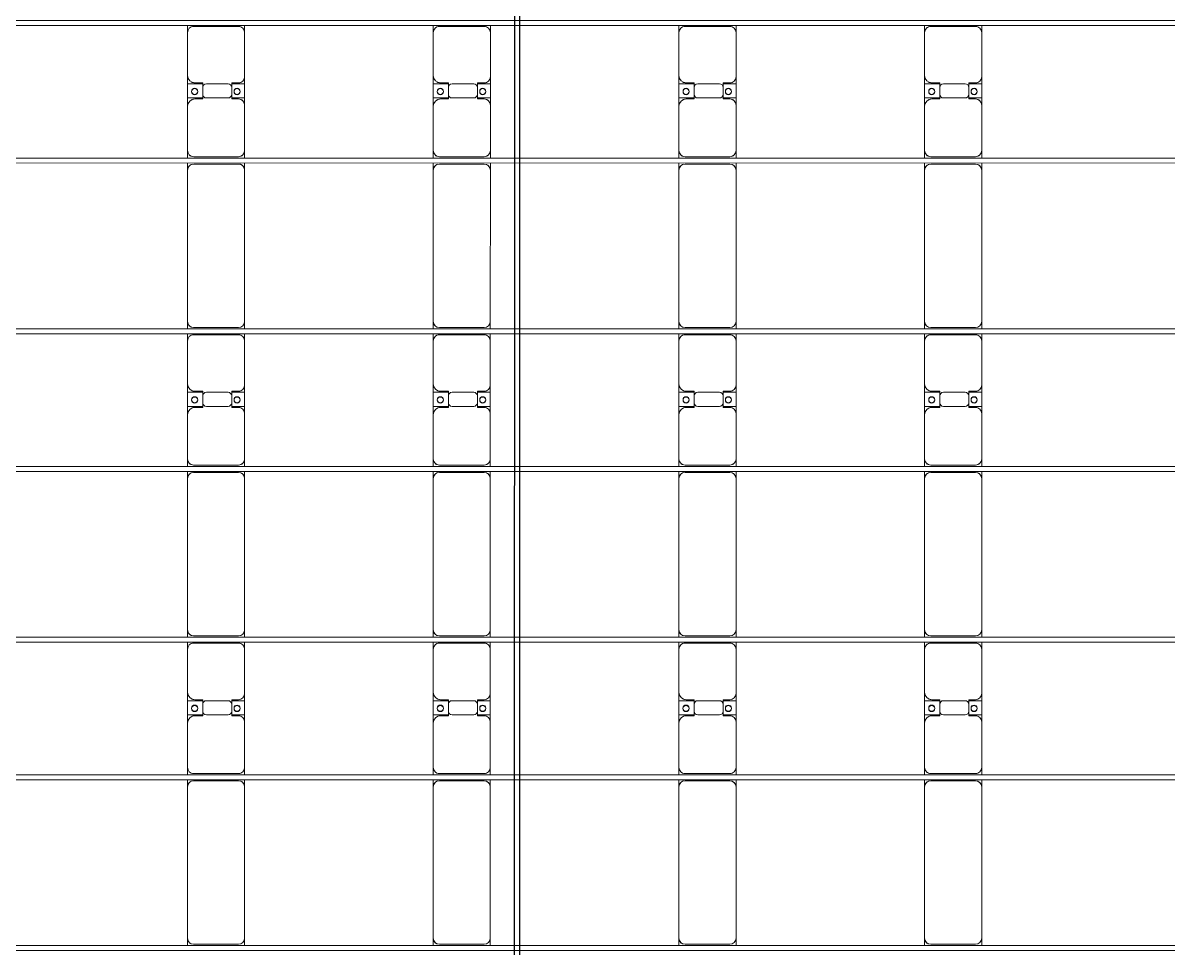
# Model space of a CAD drawing. Header units: millimetres. Extents: x -147246 to 112336, y -213734 to -86506.
# Drawn here: x -13687 to -4365, y -179930 to -172400 of the extents above; entities that cross this region are included whole.
import ezdxf

# ---------------------------------------------------------------- set-up
doc = ezdxf.new("R2010")
doc.units = ezdxf.units.MM
doc.layers.add('A-GENM', color=13, linetype='Continuous', lineweight=9)
doc.layers.add('S-BEAM', color=12, linetype='Continuous', lineweight=9)

# ---------------------------------------------------------------- blocks, each defined once
blk = doc.blocks.new('Dai phao do pin - DẢI PHAO ĐỠ PIN-V43-BỐ TRÍ KHUNG KẾT CẤU BÈ PIN 05')
at = {"layer": 'A-GENM', "color": 7}
for p, q in [((21908.5, 241.6), (21969.7, 241.6)), ((21919.7, 191.6), (21919.7, -173.4)), ((23200.3, 241.6), (21969.7, 241.6)), ((23200.3, 241.6), (23258.5, 241.6)), ((23250.3, -173.4), (23250.3, 191.6)), ((23298.5, 241.6), (23359.7, 241.6)), ((23309.7, 191.6), (23309.7, -173.4)), ((23719.7, 241.6), (23359.7, 241.6)), ((23719.7, 241.6), (23902.2, 241.6)), ((23787.8, 241.6), (23970.3, 241.6)), ((23787.8, 118.2), (23787.8, 241.6)), ((23902.2, 241.6), (23902.2, 118.2)), ((24320.3, 241.6), (23970.3, 241.6)), ((24320.3, 241.6), (24378.5, 241.6)), ((24370.3, -173.4), (24370.3, 191.6)), ((24418.5, 241.6), (24479.7, 241.6)), ((24429.7, 191.6), (24429.7, -173.4)), ((25710.3, 241.6), (24479.7, 241.6)), ((25710.3, 241.6), (25768.5, 241.6)), ((25760.3, -173.4), (25760.3, 191.6)), ((25808.5, 241.6), (25869.7, 241.6)), ((25819.7, 191.6), (25819.7, -173.4)), ((26229.7, 241.6), (25869.7, 241.6)), ((26229.7, 241.6), (26412.2, 241.6)), ((26297.8, 241.6), (26480.3, 241.6)), ((26297.8, 118.2), (26297.8, 241.6)), ((26412.2, 241.6), (26412.2, 118.2)), ((26830.3, 241.6), (26480.3, 241.6)), ((26830.3, 241.6), (26888.5, 241.6)), ((26880.3, -173.4), (26880.3, 191.6)), ((26933.9, 241.6), (26989.7, 241.6)), ((26939.7, 191.6), (26939.7, -173.4)), ((28220.3, 241.6), (26989.7, 241.6)), ((28220.3, 241.6), (28278.5, 241.6)), ((28270.3, -173.4), (28270.3, 191.6)), ((28318.5, 241.6), (28379.7, 241.6)), ((28329.7, 191.6), (28329.7, -173.4)), ((28739.7, 241.6), (28379.7, 241.6)), ((28739.7, 241.6), (28922.2, 241.6)), ((28807.8, 241.6), (28990.3, 241.6)), ((28807.8, 118.2), (28807.8, 241.6)), ((28922.2, 241.6), (28922.2, 118.2)), ((29340.3, 241.6), (28990.3, 241.6)), ((29340.3, 241.6), (29398.5, 241.6)), ((29390.3, -173.4), (29390.3, 191.6)), ((23779.7, 118.2), (23779.7, 181.6)), ((23872.2, 118.2), (23779.7, 118.2)), ((23910.3, 118.2), (23817.8, 118.2)), ((23910.3, 181.6), (23910.3, 118.2)), ((26289.7, 118.2), (26289.7, 181.6)), ((26382.2, 118.2), (26289.7, 118.2)), ((26420.3, 118.2), (26327.8, 118.2)), ((26420.3, 181.6), (26420.3, 118.2)), ((28799.7, 118.2), (28799.7, 181.6)), ((28892.2, 118.2), (28799.7, 118.2)), ((28930.3, 118.2), (28837.8, 118.2)), ((28930.3, 181.6), (28930.3, 118.2)), ((23787.8, 88.2), (23787.8, -88.2)), ((23902.2, -88.2), (23902.2, 88.2)), ((26297.8, 88.2), (26297.8, -88.2)), ((26412.2, -88.2), (26412.2, 88.2)), ((28807.8, 88.2), (28807.8, -88.2)), ((28922.2, -88.2), (28922.2, 88.2)), ((23779.7, -173.4), (23779.7, -118.2)), ((23779.7, -118.2), (23872.2, -118.2)), ((23787.8, -223.4), (23787.8, -118.2)), ((23817.8, -118.2), (23910.3, -118.2)), ((23902.2, -118.2), (23902.2, -223.4)), ((23910.3, -118.2), (23910.3, -173.4)), ((26289.7, -173.4), (26289.7, -118.2)), ((26289.7, -118.2), (26382.2, -118.2)), ((26297.8, -223.4), (26297.8, -118.2)), ((26327.8, -118.2), (26420.3, -118.2)), ((26412.2, -118.2), (26412.2, -223.4)), ((26420.3, -118.2), (26420.3, -173.4)), ((28799.7, -173.4), (28799.7, -118.2)), ((28799.7, -118.2), (28892.2, -118.2)), ((28807.8, -223.4), (28807.8, -118.2)), ((28837.8, -118.2), (28930.3, -118.2)), ((28922.2, -118.2), (28922.2, -223.4)), ((28930.3, -118.2), (28930.3, -173.4)), ((21969.7, -223.4), (21908.5, -223.4)), ((21969.7, -223.4), (23200.3, -223.4)), ((23258.5, -223.4), (23200.3, -223.4)), ((23359.7, -223.4), (23298.5, -223.4)), ((23359.7, -223.4), (23729.7, -223.4)), ((23902.2, -223.4), (23729.7, -223.4)), ((23960.3, -223.4), (23787.8, -223.4)), ((23960.3, -223.4), (24320.3, -223.4)), ((24378.5, -223.4), (24320.3, -223.4)), ((24479.7, -223.4), (24418.5, -223.4)), ((24479.7, -223.4), (25710.3, -223.4)), ((25768.5, -223.4), (25710.3, -223.4)), ((25869.7, -223.4), (25808.5, -223.4)), ((25869.7, -223.4), (26239.7, -223.4)), ((26412.2, -223.4), (26239.7, -223.4)), ((26470.3, -223.4), (26297.8, -223.4)), ((26470.3, -223.4), (26830.3, -223.4)), ((26888.5, -223.4), (26830.3, -223.4)), ((26989.7, -223.4), (26933.9, -223.4)), ((26989.7, -223.4), (28220.3, -223.4)), ((28278.5, -223.4), (28220.3, -223.4)), ((28379.7, -223.4), (28318.5, -223.4)), ((28379.7, -223.4), (28749.7, -223.4)), ((28922.2, -223.4), (28749.7, -223.4)), ((28980.3, -223.4), (28807.8, -223.4)), ((28980.3, -223.4), (29340.3, -223.4)), ((29398.5, -223.4), (29340.3, -223.4))]:
    blk.add_line(p, q, dxfattribs=at)
for centre, radius, start, end in [((21969.7, 191.6), 50, 90, 180), ((21969.7, 191.6), 50, 105, 180), ((23200.3, 191.6), 50, 0, 90), ((23200.3, 191.6), 50, 15, 90), ((23359.7, 191.6), 50, 90, 180), ((23359.7, 191.6), 50, 135, 180), ((23719.7, 181.6), 60, 360, 90), ((23719.7, 181.6), 60, 360, 30), ((23838.6, 183.2), 25, 360, 180), ((23841.4, 183.2), 25, 0, 180), ((23970.3, 181.6), 60, 90, 180), ((23970.3, 181.6), 60, 150, 180), ((24320.3, 191.6), 50, 0, 90), ((24320.3, 191.6), 50, 0, 45), ((24479.7, 191.6), 50, 90, 180), ((24479.7, 191.6), 50, 105, 180), ((25710.3, 191.6), 50, 360, 90), ((25710.3, 191.6), 50, 15, 90), ((25869.7, 191.6), 50, 90, 180), ((25869.7, 191.6), 50, 135, 180), ((26229.7, 181.6), 60, 0, 90), ((26229.7, 181.6), 60, 0, 30), ((26348.6, 183.2), 25, 360, 180), ((26351.4, 183.2), 25, 0, 180), ((26480.3, 181.6), 60, 90, 180), ((26480.3, 181.6), 60, 150, 180), ((26830.3, 191.6), 50, 360, 90), ((26830.3, 191.6), 50, 360, 45), ((26989.7, 191.6), 50, 90, 180), ((26989.7, 191.6), 50, 105, 180), ((28220.3, 191.6), 50, 0, 90), ((28220.3, 191.6), 50, 15, 90), ((28379.7, 191.6), 50, 90, 180), ((28379.7, 191.6), 50, 135, 180), ((28739.7, 181.6), 60, 360, 90), ((28739.7, 181.6), 60, 360, 30), ((28858.6, 183.2), 25, 360, 180), ((28861.4, 183.2), 25, 0, 180), ((28990.3, 181.6), 60, 90, 180), ((28990.3, 181.6), 60, 150, 180), ((29340.3, 191.6), 50, 0, 90), ((29340.3, 191.6), 50, 0, 45), ((23817.8, 88.2), 30, 90, 180), ((23838.6, 183.2), 25, 180, 0), ((23841.4, 183.2), 25, 180, 0), ((23872.2, 88.2), 30, 360, 90), ((26327.8, 88.2), 30, 90, 180), ((26348.6, 183.2), 25, 180, 0), ((26351.4, 183.2), 25, 180, 0), ((26382.2, 88.2), 30, 360, 90), ((28837.8, 88.2), 30, 90, 180), ((28858.6, 183.2), 25, 180, 0), ((28861.4, 183.2), 25, 180, 360), ((28892.2, 88.2), 30, 0, 90), ((23817.8, -88.2), 30, 180, 270), ((23872.2, -88.2), 30, 270, 0), ((26327.8, -88.2), 30, 180, 270), ((26382.2, -88.2), 30, 270, 0), ((28837.8, -88.2), 30, 180, 270), ((28892.2, -88.2), 30, 270, 360), ((21969.7, -173.4), 50, 180, 270), ((21969.7, -173.4), 50, 180, 270), ((23200.3, -173.4), 50, 270, 360), ((23200.3, -173.4), 50, 286.98696, 360), ((23359.7, -173.4), 50, 180, 270), ((23359.7, -173.4), 50, 180, 225), ((23729.7, -173.4), 50, 270, 360), ((23729.7, -173.4), 50, 315, 0), ((23838.6, -161.8), 25, 0, 180), ((23838.6, -161.8), 25, 180, 0), ((23841.4, -161.8), 25, 0, 180), ((23841.4, -161.8), 25, 180, 0), ((23960.3, -173.4), 50, 180, 270), ((23960.3, -173.4), 50, 180, 225), ((24320.3, -173.4), 50, 270, 0), ((24320.3, -173.4), 50, 315, 360), ((24479.7, -173.4), 50, 180, 270), ((24479.7, -173.4), 50, 180, 270), ((25710.3, -173.4), 50, 270, 360), ((25710.3, -173.4), 50, 287.01709, 360), ((25869.7, -173.4), 50, 180, 270), ((25869.7, -173.4), 50, 180, 225), ((26239.7, -173.4), 50, 270, 0), ((26239.7, -173.4), 50, 315, 0), ((26348.6, -161.8), 25, 360, 180), ((26348.6, -161.8), 25, 180, 360), ((26351.4, -161.8), 25, 360, 180), ((26351.4, -161.8), 25, 180, 360), ((26470.3, -173.4), 50, 180, 270), ((26470.3, -173.4), 50, 180, 225), ((26830.3, -173.4), 50, 270, 0), ((26830.3, -173.4), 50, 315, 360), ((26989.7, -173.4), 50, 180, 270), ((26989.7, -173.4), 50, 180, 270), ((28220.3, -173.4), 50, 270, 360), ((28220.3, -173.4), 50, 287.04721, 360), ((28379.7, -173.4), 50, 180, 270), ((28379.7, -173.4), 50, 180, 225), ((28749.7, -173.4), 50, 270, 360), ((28749.7, -173.4), 50, 315, 0), ((28858.6, -161.8), 25, 360, 180), ((28858.6, -161.8), 25, 180, 360), ((28861.4, -161.8), 25, 0, 180), ((28861.4, -161.8), 25, 180, 360), ((28980.3, -173.4), 50, 180, 270), ((28980.3, -173.4), 50, 180, 225), ((29340.3, -173.4), 50, 270, 360), ((29340.3, -173.4), 50, 315, 360)]:
    blk.add_arc(centre, radius, start, end, dxfattribs=at)
blk = doc.blocks.new('Dai phao do pin - DẢI PHAO ĐỠ PIN-V44-BỐ TRÍ KHUNG KẾT CẤU BÈ PIN 05')
at = {"layer": 'A-GENM', "color": 7}
for p, q in [((21908.5, 241.6), (21969.7, 241.6)), ((21919.7, 191.6), (21919.7, -173.4)), ((23200.3, 241.6), (21969.7, 241.6)), ((23200.3, 241.6), (23258.5, 241.6)), ((23250.3, -173.4), (23250.3, 191.6)), ((23298.5, 241.6), (23359.7, 241.6)), ((23309.7, 191.6), (23309.7, -173.4)), ((23719.7, 241.6), (23359.7, 241.6)), ((23719.7, 241.6), (23902.2, 241.6)), ((23787.8, 241.6), (23970.3, 241.6)), ((23787.8, 118.2), (23787.8, 241.6)), ((23902.2, 241.6), (23902.2, 118.2)), ((24320.3, 241.6), (23970.3, 241.6)), ((24320.3, 241.6), (24378.5, 241.6)), ((24370.3, -173.4), (24370.3, 191.6)), ((24418.5, 241.6), (24479.7, 241.6)), ((24429.7, 191.6), (24429.7, -173.4)), ((25710.3, 241.6), (24479.7, 241.6)), ((25710.3, 241.6), (25768.5, 241.6)), ((25760.3, -173.4), (25760.3, 191.6)), ((25808.5, 241.6), (25869.7, 241.6)), ((25819.7, 191.6), (25819.7, -173.4)), ((26229.7, 241.6), (25869.7, 241.6)), ((26229.7, 241.6), (26412.2, 241.6)), ((26297.8, 241.6), (26480.3, 241.6)), ((26297.8, 118.2), (26297.8, 241.6)), ((26412.2, 241.6), (26412.2, 118.2)), ((26830.3, 241.6), (26480.3, 241.6)), ((26830.3, 241.6), (26888.5, 241.6)), ((26880.3, -173.4), (26880.3, 191.6)), ((26933.9, 241.6), (26989.7, 241.6)), ((26939.7, 191.6), (26939.7, -173.4)), ((28220.3, 241.6), (26989.7, 241.6)), ((28220.3, 241.6), (28278.5, 241.6)), ((28270.3, -173.4), (28270.3, 191.6)), ((28318.5, 241.6), (28379.7, 241.6)), ((28329.7, 191.6), (28329.7, -173.4)), ((28739.7, 241.6), (28379.7, 241.6)), ((28739.7, 241.6), (28922.2, 241.6)), ((28807.8, 241.6), (28990.3, 241.6)), ((28807.8, 118.2), (28807.8, 241.6)), ((28922.2, 241.6), (28922.2, 118.2)), ((29340.3, 241.6), (28990.3, 241.6)), ((29340.3, 241.6), (29398.5, 241.6)), ((29390.3, -173.4), (29390.3, 191.6)), ((23779.7, 118.2), (23779.7, 181.6)), ((23872.2, 118.2), (23779.7, 118.2)), ((23910.3, 118.2), (23817.8, 118.2)), ((23910.3, 181.6), (23910.3, 118.2)), ((26289.7, 118.2), (26289.7, 181.6)), ((26382.2, 118.2), (26289.7, 118.2)), ((26420.3, 118.2), (26327.8, 118.2)), ((26420.3, 181.6), (26420.3, 118.2)), ((28799.7, 118.2), (28799.7, 181.6)), ((28892.2, 118.2), (28799.7, 118.2)), ((28930.3, 118.2), (28837.8, 118.2)), ((28930.3, 181.6), (28930.3, 118.2)), ((23787.8, 88.2), (23787.8, -88.2)), ((23902.2, -88.2), (23902.2, 88.2)), ((26297.8, 88.2), (26297.8, -88.2)), ((26412.2, -88.2), (26412.2, 88.2)), ((28807.8, 88.2), (28807.8, -88.2)), ((28922.2, -88.2), (28922.2, 88.2)), ((23779.7, -173.4), (23779.7, -118.2)), ((23779.7, -118.2), (23872.2, -118.2)), ((23787.8, -223.4), (23787.8, -118.2)), ((23817.8, -118.2), (23910.3, -118.2)), ((23902.2, -118.2), (23902.2, -223.4)), ((23910.3, -118.2), (23910.3, -173.4)), ((26289.7, -173.4), (26289.7, -118.2)), ((26289.7, -118.2), (26382.2, -118.2)), ((26297.8, -223.4), (26297.8, -118.2)), ((26327.8, -118.2), (26420.3, -118.2)), ((26412.2, -118.2), (26412.2, -223.4)), ((26420.3, -118.2), (26420.3, -173.4)), ((28799.7, -173.4), (28799.7, -118.2)), ((28799.7, -118.2), (28892.2, -118.2)), ((28807.8, -223.4), (28807.8, -118.2)), ((28837.8, -118.2), (28930.3, -118.2)), ((28922.2, -118.2), (28922.2, -223.4)), ((28930.3, -118.2), (28930.3, -173.4)), ((21969.7, -223.4), (21908.5, -223.4)), ((21969.7, -223.4), (23200.3, -223.4)), ((23258.5, -223.4), (23200.3, -223.4)), ((23359.7, -223.4), (23298.5, -223.4)), ((23359.7, -223.4), (23729.7, -223.4)), ((23902.2, -223.4), (23729.7, -223.4)), ((23960.3, -223.4), (23787.8, -223.4)), ((23960.3, -223.4), (24320.3, -223.4)), ((24378.5, -223.4), (24320.3, -223.4)), ((24479.7, -223.4), (24418.5, -223.4)), ((24479.7, -223.4), (25710.3, -223.4)), ((25768.5, -223.4), (25710.3, -223.4)), ((25869.7, -223.4), (25808.5, -223.4)), ((25869.7, -223.4), (26239.7, -223.4)), ((26412.2, -223.4), (26239.7, -223.4)), ((26470.3, -223.4), (26297.8, -223.4)), ((26470.3, -223.4), (26830.3, -223.4)), ((26888.5, -223.4), (26830.3, -223.4)), ((26989.7, -223.4), (26933.9, -223.4)), ((26989.7, -223.4), (28220.3, -223.4)), ((28278.5, -223.4), (28220.3, -223.4)), ((28379.7, -223.4), (28318.5, -223.4)), ((28379.7, -223.4), (28749.7, -223.4)), ((28922.2, -223.4), (28749.7, -223.4)), ((28980.3, -223.4), (28807.8, -223.4)), ((28980.3, -223.4), (29340.3, -223.4)), ((29398.5, -223.4), (29340.3, -223.4))]:
    blk.add_line(p, q, dxfattribs=at)
for centre, radius, start, end in [((21969.7, 191.6), 50, 90, 180), ((21969.7, 191.6), 50, 105, 180), ((23200.3, 191.6), 50, 0, 90), ((23200.3, 191.6), 50, 15, 90), ((23359.7, 191.6), 50, 90, 180), ((23359.7, 191.6), 50, 135, 180), ((23719.7, 181.6), 60, 360, 90), ((23719.7, 181.6), 60, 360, 30), ((23838.6, 183.2), 25, 360, 180), ((23841.4, 183.2), 25, 0, 180), ((23970.3, 181.6), 60, 90, 180), ((23970.3, 181.6), 60, 150, 180), ((24320.3, 191.6), 50, 0, 90), ((24320.3, 191.6), 50, 0, 45), ((24479.7, 191.6), 50, 90, 180), ((24479.7, 191.6), 50, 105, 180), ((25710.3, 191.6), 50, 360, 90), ((25710.3, 191.6), 50, 15, 90), ((25869.7, 191.6), 50, 90, 180), ((25869.7, 191.6), 50, 135, 180), ((26229.7, 181.6), 60, 0, 90), ((26229.7, 181.6), 60, 0, 30), ((26348.6, 183.2), 25, 360, 180), ((26351.4, 183.2), 25, 0, 180), ((26480.3, 181.6), 60, 90, 180), ((26480.3, 181.6), 60, 150, 180), ((26830.3, 191.6), 50, 360, 90), ((26830.3, 191.6), 50, 360, 45), ((26989.7, 191.6), 50, 90, 180), ((26989.7, 191.6), 50, 105, 180), ((28220.3, 191.6), 50, 0, 90), ((28220.3, 191.6), 50, 15, 90), ((28379.7, 191.6), 50, 90, 180), ((28379.7, 191.6), 50, 135, 180), ((28739.7, 181.6), 60, 360, 90), ((28739.7, 181.6), 60, 360, 30), ((28858.6, 183.2), 25, 360, 180), ((28861.4, 183.2), 25, 0, 180), ((28990.3, 181.6), 60, 90, 180), ((28990.3, 181.6), 60, 150, 180), ((29340.3, 191.6), 50, 0, 90), ((29340.3, 191.6), 50, 0, 45), ((23817.8, 88.2), 30, 90, 180), ((23838.6, 183.2), 25, 180, 0), ((23841.4, 183.2), 25, 180, 0), ((23872.2, 88.2), 30, 360, 90), ((26327.8, 88.2), 30, 90, 180), ((26348.6, 183.2), 25, 180, 0), ((26351.4, 183.2), 25, 180, 0), ((26382.2, 88.2), 30, 360, 90), ((28837.8, 88.2), 30, 90, 180), ((28858.6, 183.2), 25, 180, 0), ((28861.4, 183.2), 25, 180, 360), ((28892.2, 88.2), 30, 0, 90), ((23817.8, -88.2), 30, 180, 270), ((23872.2, -88.2), 30, 270, 0), ((26327.8, -88.2), 30, 180, 270), ((26382.2, -88.2), 30, 270, 0), ((28837.8, -88.2), 30, 180, 270), ((28892.2, -88.2), 30, 270, 360), ((21969.7, -173.4), 50, 180, 270), ((21969.7, -173.4), 50, 180, 270), ((23200.3, -173.4), 50, 270, 360), ((23200.3, -173.4), 50, 285, 360), ((23359.7, -173.4), 50, 180, 270), ((23359.7, -173.4), 50, 180, 225), ((23729.7, -173.4), 50, 270, 360), ((23729.7, -173.4), 50, 315, 0), ((23838.6, -161.8), 25, 0, 180), ((23838.6, -161.8), 25, 180, 0), ((23841.4, -161.8), 25, 0, 180), ((23841.4, -161.8), 25, 180, 0), ((23960.3, -173.4), 50, 180, 270), ((23960.3, -173.4), 50, 180, 225), ((24320.3, -173.4), 50, 270, 0), ((24320.3, -173.4), 50, 315, 360), ((24479.7, -173.4), 50, 180, 270), ((24479.7, -173.4), 50, 180, 270), ((25710.3, -173.4), 50, 270, 360), ((25710.3, -173.4), 50, 285, 360), ((25869.7, -173.4), 50, 180, 270), ((25869.7, -173.4), 50, 180, 225), ((26239.7, -173.4), 50, 270, 0), ((26239.7, -173.4), 50, 315, 0), ((26348.6, -161.8), 25, 360, 180), ((26348.6, -161.8), 25, 180, 360), ((26351.4, -161.8), 25, 360, 180), ((26351.4, -161.8), 25, 180, 360), ((26470.3, -173.4), 50, 180, 270), ((26470.3, -173.4), 50, 180, 225), ((26830.3, -173.4), 50, 270, 0), ((26830.3, -173.4), 50, 315, 360), ((26989.7, -173.4), 50, 180, 270), ((26989.7, -173.4), 50, 180, 270), ((28220.3, -173.4), 50, 270, 360), ((28220.3, -173.4), 50, 285, 360), ((28379.7, -173.4), 50, 180, 270), ((28379.7, -173.4), 50, 180, 225), ((28749.7, -173.4), 50, 270, 360), ((28749.7, -173.4), 50, 315, 0), ((28858.6, -161.8), 25, 360, 180), ((28858.6, -161.8), 25, 180, 360), ((28861.4, -161.8), 25, 0, 180), ((28861.4, -161.8), 25, 180, 360), ((28980.3, -173.4), 50, 180, 270), ((28980.3, -173.4), 50, 180, 225), ((29340.3, -173.4), 50, 270, 360), ((29340.3, -173.4), 50, 315, 360)]:
    blk.add_arc(centre, radius, start, end, dxfattribs=at)
blk = doc.blocks.new('Dai phao do pin - DẢI PHAO ĐỠ PIN-V45-BỐ TRÍ KHUNG KẾT CẤU BÈ PIN 05')
at = {"layer": 'A-GENM', "color": 7}
for p, q in [((21908.5, 241.6), (21969.7, 241.6)), ((21919.7, 191.6), (21919.7, -173.4)), ((23200.3, 241.6), (21969.7, 241.6)), ((23200.3, 241.6), (23258.5, 241.6)), ((23250.3, -173.4), (23250.3, 191.6)), ((23298.5, 241.6), (23359.7, 241.6)), ((23309.7, 191.6), (23309.7, -173.4)), ((23719.7, 241.6), (23359.7, 241.6)), ((23719.7, 241.6), (23902.2, 241.6)), ((23787.8, 241.6), (23970.3, 241.6)), ((23787.8, 118.2), (23787.8, 241.6)), ((23902.2, 241.6), (23902.2, 118.2)), ((24320.3, 241.6), (23970.3, 241.6)), ((24320.3, 241.6), (24378.5, 241.6)), ((24370.3, -173.4), (24370.3, 191.6)), ((24418.5, 241.6), (24479.7, 241.6)), ((24429.7, 191.6), (24429.7, -173.4)), ((25710.3, 241.6), (24479.7, 241.6)), ((25710.3, 241.6), (25768.5, 241.6)), ((25760.3, -173.4), (25760.3, 191.6)), ((25808.5, 241.6), (25869.7, 241.6)), ((25819.7, 191.6), (25819.7, -173.4)), ((26229.7, 241.6), (25869.7, 241.6)), ((26229.7, 241.6), (26412.2, 241.6)), ((26297.8, 241.6), (26480.3, 241.6)), ((26297.8, 118.2), (26297.8, 241.6)), ((26412.2, 241.6), (26412.2, 118.2)), ((26830.3, 241.6), (26480.3, 241.6)), ((26830.3, 241.6), (26888.5, 241.6)), ((26880.3, -173.4), (26880.3, 191.6)), ((26933.9, 241.6), (26989.7, 241.6)), ((26939.7, 191.6), (26939.7, -173.4)), ((28220.3, 241.6), (26989.7, 241.6)), ((28220.3, 241.6), (28278.5, 241.6)), ((28270.3, -173.4), (28270.3, 191.6)), ((28318.5, 241.6), (28379.7, 241.6)), ((28329.7, 191.6), (28329.7, -173.4)), ((28739.7, 241.6), (28379.7, 241.6)), ((28739.7, 241.6), (28922.2, 241.6)), ((28807.8, 241.6), (28990.3, 241.6)), ((28807.8, 118.2), (28807.8, 241.6)), ((28922.2, 241.6), (28922.2, 118.2)), ((29340.3, 241.6), (28990.3, 241.6)), ((29340.3, 241.6), (29398.5, 241.6)), ((29390.3, -173.4), (29390.3, 191.6)), ((23779.7, 118.2), (23779.7, 181.6)), ((23872.2, 118.2), (23779.7, 118.2)), ((23910.3, 118.2), (23817.8, 118.2)), ((23910.3, 181.6), (23910.3, 118.2)), ((26289.7, 118.2), (26289.7, 181.6)), ((26382.2, 118.2), (26289.7, 118.2)), ((26420.3, 118.2), (26327.8, 118.2)), ((26420.3, 181.6), (26420.3, 118.2)), ((28799.7, 118.2), (28799.7, 181.6)), ((28892.2, 118.2), (28799.7, 118.2)), ((28930.3, 118.2), (28837.8, 118.2)), ((28930.3, 181.6), (28930.3, 118.2)), ((23787.8, 88.2), (23787.8, -88.2)), ((23902.2, -88.2), (23902.2, 88.2)), ((26297.8, 88.2), (26297.8, -88.2)), ((26412.2, -88.2), (26412.2, 88.2)), ((28807.8, 88.2), (28807.8, -88.2)), ((28922.2, -88.2), (28922.2, 88.2)), ((23779.7, -173.4), (23779.7, -118.2)), ((23779.7, -118.2), (23872.2, -118.2)), ((23787.8, -223.4), (23787.8, -118.2)), ((23817.8, -118.2), (23910.3, -118.2)), ((23902.2, -118.2), (23902.2, -223.4)), ((23910.3, -118.2), (23910.3, -173.4)), ((26289.7, -173.4), (26289.7, -118.2)), ((26289.7, -118.2), (26382.2, -118.2)), ((26297.8, -223.4), (26297.8, -118.2)), ((26327.8, -118.2), (26420.3, -118.2)), ((26412.2, -118.2), (26412.2, -223.4)), ((26420.3, -118.2), (26420.3, -173.4)), ((28799.7, -173.4), (28799.7, -118.2)), ((28799.7, -118.2), (28892.2, -118.2)), ((28807.8, -223.4), (28807.8, -118.2)), ((28837.8, -118.2), (28930.3, -118.2)), ((28922.2, -118.2), (28922.2, -223.4)), ((28930.3, -118.2), (28930.3, -173.4)), ((21969.7, -223.4), (21908.5, -223.4)), ((21969.7, -223.4), (23200.3, -223.4)), ((23258.5, -223.4), (23200.3, -223.4)), ((23359.7, -223.4), (23298.5, -223.4)), ((23359.7, -223.4), (23729.7, -223.4)), ((23902.2, -223.4), (23729.7, -223.4)), ((23960.3, -223.4), (23787.8, -223.4)), ((23960.3, -223.4), (24320.3, -223.4)), ((24378.5, -223.4), (24320.3, -223.4)), ((24479.7, -223.4), (24418.5, -223.4)), ((24479.7, -223.4), (25710.3, -223.4)), ((25768.5, -223.4), (25710.3, -223.4)), ((25869.7, -223.4), (25808.5, -223.4)), ((25869.7, -223.4), (26239.7, -223.4)), ((26412.2, -223.4), (26239.7, -223.4)), ((26470.3, -223.4), (26297.8, -223.4)), ((26470.3, -223.4), (26830.3, -223.4)), ((26888.5, -223.4), (26830.3, -223.4)), ((26989.7, -223.4), (26933.9, -223.4)), ((26989.7, -223.4), (28220.3, -223.4)), ((28278.5, -223.4), (28220.3, -223.4)), ((28379.7, -223.4), (28318.5, -223.4)), ((28379.7, -223.4), (28749.7, -223.4)), ((28922.2, -223.4), (28749.7, -223.4)), ((28980.3, -223.4), (28807.8, -223.4)), ((28980.3, -223.4), (29340.3, -223.4)), ((29398.5, -223.4), (29340.3, -223.4))]:
    blk.add_line(p, q, dxfattribs=at)
for centre, radius, start, end in [((21969.7, 191.6), 50, 90, 180), ((21969.7, 191.6), 50, 105, 180), ((23200.3, 191.6), 50, 0, 90), ((23200.3, 191.6), 50, 15, 90), ((23359.7, 191.6), 50, 90, 180), ((23359.7, 191.6), 50, 135, 180), ((23719.7, 181.6), 60, 360, 90), ((23719.7, 181.6), 60, 360, 30), ((23838.6, 183.2), 25, 360, 180), ((23841.4, 183.2), 25, 0, 180), ((23970.3, 181.6), 60, 90, 180), ((23970.3, 181.6), 60, 150, 180), ((24320.3, 191.6), 50, 0, 90), ((24320.3, 191.6), 50, 0, 45), ((24479.7, 191.6), 50, 90, 180), ((24479.7, 191.6), 50, 105, 180), ((25710.3, 191.6), 50, 360, 90), ((25710.3, 191.6), 50, 15, 90), ((25869.7, 191.6), 50, 90, 180), ((25869.7, 191.6), 50, 135, 180), ((26229.7, 181.6), 60, 0, 90), ((26229.7, 181.6), 60, 0, 30), ((26348.6, 183.2), 25, 360, 180), ((26351.4, 183.2), 25, 0, 180), ((26480.3, 181.6), 60, 90, 180), ((26480.3, 181.6), 60, 150, 180), ((26830.3, 191.6), 50, 360, 90), ((26830.3, 191.6), 50, 360, 45), ((26989.7, 191.6), 50, 90, 180), ((26989.7, 191.6), 50, 105, 180), ((28220.3, 191.6), 50, 0, 90), ((28220.3, 191.6), 50, 15, 90), ((28379.7, 191.6), 50, 90, 180), ((28379.7, 191.6), 50, 135, 180), ((28739.7, 181.6), 60, 360, 90), ((28739.7, 181.6), 60, 360, 30), ((28858.6, 183.2), 25, 360, 180), ((28861.4, 183.2), 25, 0, 180), ((28990.3, 181.6), 60, 90, 180), ((28990.3, 181.6), 60, 150, 180), ((29340.3, 191.6), 50, 0, 90), ((29340.3, 191.6), 50, 0, 45), ((23817.8, 88.2), 30, 90, 180), ((23838.6, 183.2), 25, 180, 0), ((23841.4, 183.2), 25, 180, 0), ((23872.2, 88.2), 30, 360, 90), ((26327.8, 88.2), 30, 90, 180), ((26348.6, 183.2), 25, 180, 0), ((26351.4, 183.2), 25, 180, 0), ((26382.2, 88.2), 30, 360, 90), ((28837.8, 88.2), 30, 90, 180), ((28858.6, 183.2), 25, 180, 0), ((28861.4, 183.2), 25, 180, 360), ((28892.2, 88.2), 30, 0, 90), ((23817.8, -88.2), 30, 180, 270), ((23872.2, -88.2), 30, 270, 0), ((26327.8, -88.2), 30, 180, 270), ((26382.2, -88.2), 30, 270, 0), ((28837.8, -88.2), 30, 180, 270), ((28892.2, -88.2), 30, 270, 360), ((21969.7, -173.4), 50, 180, 270), ((21969.7, -173.4), 50, 180, 270), ((23200.3, -173.4), 50, 270, 360), ((23200.3, -173.4), 50, 285, 360), ((23359.7, -173.4), 50, 180, 270), ((23359.7, -173.4), 50, 180, 225), ((23729.7, -173.4), 50, 270, 360), ((23729.7, -173.4), 50, 315, 0), ((23838.6, -161.8), 25, 0, 180), ((23838.6, -161.8), 25, 180, 0), ((23841.4, -161.8), 25, 0, 180), ((23841.4, -161.8), 25, 180, 0), ((23960.3, -173.4), 50, 180, 270), ((23960.3, -173.4), 50, 180, 225), ((24320.3, -173.4), 50, 270, 0), ((24320.3, -173.4), 50, 315, 360), ((24479.7, -173.4), 50, 180, 270), ((24479.7, -173.4), 50, 180, 270), ((25710.3, -173.4), 50, 270, 360), ((25710.3, -173.4), 50, 285, 360), ((25869.7, -173.4), 50, 180, 270), ((25869.7, -173.4), 50, 180, 225), ((26239.7, -173.4), 50, 270, 0), ((26239.7, -173.4), 50, 315, 0), ((26348.6, -161.8), 25, 360, 180), ((26348.6, -161.8), 25, 180, 360), ((26351.4, -161.8), 25, 360, 180), ((26351.4, -161.8), 25, 180, 360), ((26470.3, -173.4), 50, 180, 270), ((26470.3, -173.4), 50, 180, 225), ((26830.3, -173.4), 50, 270, 0), ((26830.3, -173.4), 50, 315, 360), ((26989.7, -173.4), 50, 180, 270), ((26989.7, -173.4), 50, 180, 270), ((28220.3, -173.4), 50, 270, 360), ((28220.3, -173.4), 50, 285, 360), ((28379.7, -173.4), 50, 180, 270), ((28379.7, -173.4), 50, 180, 225), ((28749.7, -173.4), 50, 270, 360), ((28749.7, -173.4), 50, 315, 0), ((28858.6, -161.8), 25, 360, 180), ((28858.6, -161.8), 25, 180, 360), ((28861.4, -161.8), 25, 0, 180), ((28861.4, -161.8), 25, 180, 360), ((28980.3, -173.4), 50, 180, 270), ((28980.3, -173.4), 50, 180, 225), ((29340.3, -173.4), 50, 270, 360), ((29340.3, -173.4), 50, 315, 360)]:
    blk.add_arc(centre, radius, start, end, dxfattribs=at)
blk = doc.blocks.new('Dai phao do pin - DẢI PHAO ĐỠ PIN-V46-BỐ TRÍ KHUNG KẾT CẤU BÈ PIN 05')
at = {"layer": 'A-GENM', "color": 7}
for p, q in [((21908.5, 241.6), (21969.7, 241.6)), ((21919.7, 191.6), (21919.7, -173.4)), ((23200.3, 241.6), (21969.7, 241.6)), ((23200.3, 241.6), (23258.5, 241.6)), ((23250.3, -173.4), (23250.3, 191.6)), ((23298.5, 241.6), (23359.7, 241.6)), ((23309.7, 191.6), (23309.7, -173.4)), ((23719.7, 241.6), (23359.7, 241.6)), ((23719.7, 241.6), (23902.2, 241.6)), ((23787.8, 241.6), (23970.3, 241.6)), ((23787.8, 118.2), (23787.8, 241.6)), ((23902.2, 241.6), (23902.2, 118.2)), ((24320.3, 241.6), (23970.3, 241.6)), ((24320.3, 241.6), (24378.5, 241.6)), ((24370.3, -173.4), (24370.3, 191.6)), ((24418.5, 241.6), (24479.7, 241.6)), ((24429.7, 191.6), (24429.7, -173.4)), ((25710.3, 241.6), (24479.7, 241.6)), ((25710.3, 241.6), (25768.5, 241.6)), ((25760.3, -173.4), (25760.3, 191.6)), ((25808.5, 241.6), (25869.7, 241.6)), ((25819.7, 191.6), (25819.7, -173.4)), ((26229.7, 241.6), (25869.7, 241.6)), ((26229.7, 241.6), (26412.2, 241.6)), ((26297.8, 241.6), (26480.3, 241.6)), ((26297.8, 118.2), (26297.8, 241.6)), ((26412.2, 241.6), (26412.2, 118.2)), ((26830.3, 241.6), (26480.3, 241.6)), ((26830.3, 241.6), (26888.5, 241.6)), ((26880.3, -173.4), (26880.3, 191.6)), ((26933.9, 241.6), (26989.7, 241.6)), ((26939.7, 191.6), (26939.7, -173.4)), ((28220.3, 241.6), (26989.7, 241.6)), ((28220.3, 241.6), (28278.5, 241.6)), ((28270.3, -173.4), (28270.3, 191.6)), ((28318.5, 241.6), (28379.7, 241.6)), ((28329.7, 191.6), (28329.7, -173.4)), ((28739.7, 241.6), (28379.7, 241.6)), ((28739.7, 241.6), (28922.2, 241.6)), ((28807.8, 241.6), (28990.3, 241.6)), ((28807.8, 118.2), (28807.8, 241.6)), ((28922.2, 241.6), (28922.2, 118.2)), ((29340.3, 241.6), (28990.3, 241.6)), ((29340.3, 241.6), (29398.5, 241.6)), ((29390.3, -173.4), (29390.3, 191.6)), ((23779.7, 118.2), (23779.7, 181.6)), ((23872.2, 118.2), (23779.7, 118.2)), ((23910.3, 118.2), (23817.8, 118.2)), ((23910.3, 181.6), (23910.3, 118.2)), ((26289.7, 118.2), (26289.7, 181.6)), ((26382.2, 118.2), (26289.7, 118.2)), ((26420.3, 118.2), (26327.8, 118.2)), ((26420.3, 181.6), (26420.3, 118.2)), ((28799.7, 118.2), (28799.7, 181.6)), ((28892.2, 118.2), (28799.7, 118.2)), ((28930.3, 118.2), (28837.8, 118.2)), ((28930.3, 181.6), (28930.3, 118.2)), ((23787.8, 88.2), (23787.8, -88.2)), ((23902.2, -88.2), (23902.2, 88.2)), ((26297.8, 88.2), (26297.8, -88.2)), ((26412.2, -88.2), (26412.2, 88.2)), ((28807.8, 88.2), (28807.8, -88.2)), ((28922.2, -88.2), (28922.2, 88.2)), ((23779.7, -173.4), (23779.7, -118.2)), ((23779.7, -118.2), (23872.2, -118.2)), ((23787.8, -223.4), (23787.8, -118.2)), ((23817.8, -118.2), (23910.3, -118.2)), ((23902.2, -118.2), (23902.2, -223.4)), ((23910.3, -118.2), (23910.3, -173.4)), ((26289.7, -173.4), (26289.7, -118.2)), ((26289.7, -118.2), (26382.2, -118.2)), ((26297.8, -223.4), (26297.8, -118.2)), ((26327.8, -118.2), (26420.3, -118.2)), ((26412.2, -118.2), (26412.2, -223.4)), ((26420.3, -118.2), (26420.3, -173.4)), ((28799.7, -173.4), (28799.7, -118.2)), ((28799.7, -118.2), (28892.2, -118.2)), ((28807.8, -223.4), (28807.8, -118.2)), ((28837.8, -118.2), (28930.3, -118.2)), ((28922.2, -118.2), (28922.2, -223.4)), ((28930.3, -118.2), (28930.3, -173.4)), ((21969.7, -223.4), (21908.5, -223.4)), ((21969.7, -223.4), (23200.3, -223.4)), ((23258.5, -223.4), (23200.3, -223.4)), ((23359.7, -223.4), (23298.5, -223.4)), ((23359.7, -223.4), (23729.7, -223.4)), ((23902.2, -223.4), (23729.7, -223.4)), ((23960.3, -223.4), (23787.8, -223.4)), ((23960.3, -223.4), (24320.3, -223.4)), ((24378.5, -223.4), (24320.3, -223.4)), ((24479.7, -223.4), (24418.5, -223.4)), ((24479.7, -223.4), (25710.3, -223.4)), ((25768.5, -223.4), (25710.3, -223.4)), ((25869.7, -223.4), (25808.5, -223.4)), ((25869.7, -223.4), (26239.7, -223.4)), ((26412.2, -223.4), (26239.7, -223.4)), ((26470.3, -223.4), (26297.8, -223.4)), ((26470.3, -223.4), (26830.3, -223.4)), ((26888.5, -223.4), (26830.3, -223.4)), ((26989.7, -223.4), (26933.9, -223.4)), ((26989.7, -223.4), (28220.3, -223.4)), ((28278.5, -223.4), (28220.3, -223.4)), ((28379.7, -223.4), (28318.5, -223.4)), ((28379.7, -223.4), (28749.7, -223.4)), ((28922.2, -223.4), (28749.7, -223.4)), ((28980.3, -223.4), (28807.8, -223.4)), ((28980.3, -223.4), (29340.3, -223.4)), ((29398.5, -223.4), (29340.3, -223.4))]:
    blk.add_line(p, q, dxfattribs=at)
for centre, radius, start, end in [((21969.7, 191.6), 50, 90, 180), ((21969.7, 191.6), 50, 105, 180), ((23200.3, 191.6), 50, 0, 90), ((23200.3, 191.6), 50, 15, 90), ((23359.7, 191.6), 50, 90, 180), ((23359.7, 191.6), 50, 135, 180), ((23719.7, 181.6), 60, 360, 90), ((23719.7, 181.6), 60, 360, 30), ((23838.6, 183.2), 25, 360, 180), ((23841.4, 183.2), 25, 0, 180), ((23970.3, 181.6), 60, 90, 180), ((23970.3, 181.6), 60, 150, 180), ((24320.3, 191.6), 50, 0, 90), ((24320.3, 191.6), 50, 0, 45), ((24479.7, 191.6), 50, 90, 180), ((24479.7, 191.6), 50, 105, 180), ((25710.3, 191.6), 50, 360, 90), ((25710.3, 191.6), 50, 15, 90), ((25869.7, 191.6), 50, 90, 180), ((25869.7, 191.6), 50, 135, 180), ((26229.7, 181.6), 60, 0, 90), ((26229.7, 181.6), 60, 0, 30), ((26348.6, 183.2), 25, 360, 180), ((26351.4, 183.2), 25, 0, 180), ((26480.3, 181.6), 60, 90, 180), ((26480.3, 181.6), 60, 150, 180), ((26830.3, 191.6), 50, 360, 90), ((26830.3, 191.6), 50, 360, 45), ((26989.7, 191.6), 50, 90, 180), ((26989.7, 191.6), 50, 105, 180), ((28220.3, 191.6), 50, 0, 90), ((28220.3, 191.6), 50, 15, 90), ((28379.7, 191.6), 50, 90, 180), ((28379.7, 191.6), 50, 135, 180), ((28739.7, 181.6), 60, 360, 90), ((28739.7, 181.6), 60, 360, 30), ((28858.6, 183.2), 25, 360, 180), ((28861.4, 183.2), 25, 0, 180), ((28990.3, 181.6), 60, 90, 180), ((28990.3, 181.6), 60, 150, 180), ((29340.3, 191.6), 50, 0, 90), ((29340.3, 191.6), 50, 0, 45), ((23817.8, 88.2), 30, 90, 180), ((23838.6, 183.2), 25, 180, 0), ((23841.4, 183.2), 25, 180, 0), ((23872.2, 88.2), 30, 360, 90), ((26327.8, 88.2), 30, 90, 180), ((26348.6, 183.2), 25, 180, 0), ((26351.4, 183.2), 25, 180, 0), ((26382.2, 88.2), 30, 360, 90), ((28837.8, 88.2), 30, 90, 180), ((28858.6, 183.2), 25, 180, 0), ((28861.4, 183.2), 25, 180, 360), ((28892.2, 88.2), 30, 0, 90), ((23817.8, -88.2), 30, 180, 270), ((23872.2, -88.2), 30, 270, 0), ((26327.8, -88.2), 30, 180, 270), ((26382.2, -88.2), 30, 270, 0), ((28837.8, -88.2), 30, 180, 270), ((28892.2, -88.2), 30, 270, 360), ((21969.7, -173.4), 50, 180, 270), ((21969.7, -173.4), 50, 180, 270), ((23200.3, -173.4), 50, 270, 360), ((23200.3, -173.4), 50, 285, 360), ((23359.7, -173.4), 50, 180, 270), ((23359.7, -173.4), 50, 180, 225), ((23729.7, -173.4), 50, 270, 360), ((23729.7, -173.4), 50, 315, 0), ((23838.6, -161.8), 25, 0, 180), ((23838.6, -161.8), 25, 180, 0), ((23841.4, -161.8), 25, 0, 180), ((23841.4, -161.8), 25, 180, 0), ((23960.3, -173.4), 50, 180, 270), ((23960.3, -173.4), 50, 180, 225), ((24320.3, -173.4), 50, 270, 0), ((24320.3, -173.4), 50, 315, 360), ((24479.7, -173.4), 50, 180, 270), ((24479.7, -173.4), 50, 180, 270), ((25710.3, -173.4), 50, 270, 360), ((25710.3, -173.4), 50, 285, 360), ((25869.7, -173.4), 50, 180, 270), ((25869.7, -173.4), 50, 180, 225), ((26239.7, -173.4), 50, 270, 0), ((26239.7, -173.4), 50, 315, 0), ((26348.6, -161.8), 25, 360, 180), ((26348.6, -161.8), 25, 180, 360), ((26351.4, -161.8), 25, 360, 180), ((26351.4, -161.8), 25, 180, 360), ((26470.3, -173.4), 50, 180, 270), ((26470.3, -173.4), 50, 180, 225), ((26830.3, -173.4), 50, 270, 0), ((26830.3, -173.4), 50, 315, 360), ((26989.7, -173.4), 50, 180, 270), ((26989.7, -173.4), 50, 180, 270), ((28220.3, -173.4), 50, 270, 360), ((28220.3, -173.4), 50, 285, 360), ((28379.7, -173.4), 50, 180, 270), ((28379.7, -173.4), 50, 180, 225), ((28749.7, -173.4), 50, 270, 360), ((28749.7, -173.4), 50, 315, 0), ((28858.6, -161.8), 25, 360, 180), ((28858.6, -161.8), 25, 180, 360), ((28861.4, -161.8), 25, 0, 180), ((28861.4, -161.8), 25, 180, 360), ((28980.3, -173.4), 50, 180, 270), ((28980.3, -173.4), 50, 180, 225), ((29340.3, -173.4), 50, 270, 360), ((29340.3, -173.4), 50, 315, 360)]:
    blk.add_arc(centre, radius, start, end, dxfattribs=at)
blk = doc.blocks.new('Dầm C52 - Dầm C52-18923-BỐ TRÍ KHUNG KẾT CẤU BÈ PIN 05')
at = {"layer": 'S-BEAM', "color": 1}
for p, q in [((-52556.1, 20), (52556.1, 20)), ((52556.1, -20), (-52556.1, -20))]:
    blk.add_line(p, q, dxfattribs=at)
blk = doc.blocks.new('Dầm C52 - Hộp 40x60-25904-BỐ TRÍ KHUNG KẾT CẤU BÈ PIN 05')
at = {"layer": 'S-BEAM', "color": 3, "lineweight": 25}
for p, q in [((-16396.2, 20), (55977.2, 20)), ((55977.2, -20), (-16396.2, -20))]:
    blk.add_line(p, q, dxfattribs=at)
blk = doc.blocks.new('HOBANMONG_BEPIN 5_rvt-1-BỐ TRÍ KHUNG KẾT CẤU BÈ PIN 05')
at = {"layer": 'A-GENM', "color": 3, "lineweight": 25, "rotation": 89.99977101252024}
for name, p in [('Dai phao do pin - DẢI PHAO ĐỠ PIN-V43-BỐ TRÍ KHUNG KẾT CẤU BÈ PIN 05', (-12105.9, -201818.3)), ('Dai phao do pin - DẢI PHAO ĐỠ PIN-V44-BỐ TRÍ KHUNG KẾT CẤU BÈ PIN 05', (-10105.9, -201818.3)), ('Dai phao do pin - DẢI PHAO ĐỠ PIN-V45-BỐ TRÍ KHUNG KẾT CẤU BÈ PIN 05', (-8105.9, -201818.3)), ('Dai phao do pin - DẢI PHAO ĐỠ PIN-V46-BỐ TRÍ KHUNG KẾT CẤU BÈ PIN 05', (-6105.9, -201818.3))]:
    blk.add_blockref(name, p, dxfattribs=at)
at = {"layer": 'S-BEAM', "color": 3, "lineweight": 25}
for name, p, rotation in [('Dầm C52 - Hộp 40x60-25904-BỐ TRÍ KHUNG KẾT CẤU BÈ PIN 05', (-9664.2, -148542), 269.9997710125197), ('Dầm C52 - Dầm C52-18923-BỐ TRÍ KHUNG KẾT CẤU BÈ PIN 05', (-44162, -172399.7), 179.9997710135151), ('Dầm C52 - Dầm C52-18923-BỐ TRÍ KHUNG KẾT CẤU BÈ PIN 05', (-44162, -173519.7), 179.9997710135151), ('Dầm C52 - Dầm C52-18923-BỐ TRÍ KHUNG KẾT CẤU BÈ PIN 05', (-44162, -174909.7), 179.9997710135151), ('Dầm C52 - Dầm C52-18923-BỐ TRÍ KHUNG KẾT CẤU BÈ PIN 05', (-44162, -176029.7), 179.9997710135151), ('Dầm C52 - Dầm C52-18923-BỐ TRÍ KHUNG KẾT CẤU BÈ PIN 05', (-44162, -177419.7), 179.9997710135151), ('Dầm C52 - Dầm C52-18923-BỐ TRÍ KHUNG KẾT CẤU BÈ PIN 05', (-44162, -178539.7), 179.9997710135151), ('Dầm C52 - Dầm C52-18923-BỐ TRÍ KHUNG KẾT CẤU BÈ PIN 05', (-44162, -179929.7), 179.9997710135151)]:
    blk.add_blockref(name, p, dxfattribs=dict(at, rotation=rotation))

msp = doc.modelspace()

# ---------------------------------------------------------------- block references
at = {"lineweight": 5}
msp.add_blockref('HOBANMONG_BEPIN 5_rvt-1-BỐ TRÍ KHUNG KẾT CẤU BÈ PIN 05', (0, 0), dxfattribs=at)

doc.saveas('drawing.dxf')
